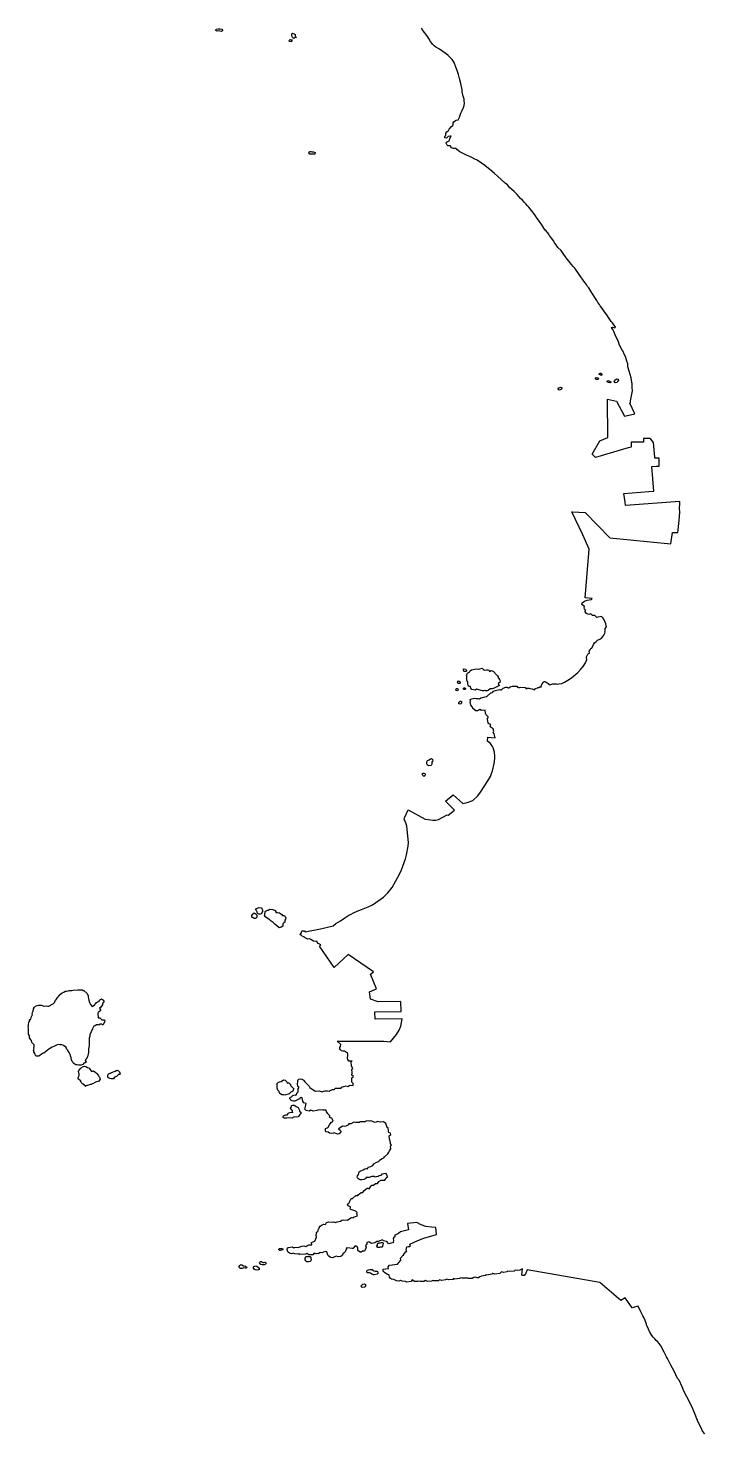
# Model space of a CAD drawing. Header units: inches. Extents: x 139.14 to 140.39, y 34.9 to 35.86.
# Drawn here: x 139.8131 to 139.8402, y 35.0936 to 35.1501 of the extents above; entities that cross this region are included whole.
import ezdxf

# ---------------------------------------------------------------- set-up
doc = ezdxf.new("R2010")
doc.units = ezdxf.units.IN
doc.header["$MEASUREMENT"] = 0

msp = doc.modelspace()

# ---------------------------------------------------------------- linework, layer by layer
for points in [[(139.820663, 35.149999), (139.820669, 35.150022), (139.820757, 35.150038), (139.820824, 35.150038), (139.820916, 35.150015), (139.820925, 35.149959), (139.820888, 35.149925), (139.820819, 35.149942), (139.820771, 35.149948), (139.820718, 35.149941), (139.820666, 35.149968), (139.820663, 35.149999)], [(139.840301, 35.093609), (139.840217, 35.093721), (139.840187, 35.093787), (139.840017, 35.09414), (139.839898, 35.09445), (139.839821, 35.094619), (139.839744, 35.094794), (139.839581, 35.0951), (139.839463, 35.095329), (139.839391, 35.095495), (139.83927, 35.095762), (139.839215, 35.095839), (139.839075, 35.096131), (139.839013, 35.096247), (139.838944, 35.096373), (139.838813, 35.096635), (139.838772, 35.096706), (139.838744, 35.096762), (139.838715, 35.096814), (139.838674, 35.096897), (139.83854, 35.097149), (139.838471, 35.097243), (139.8384, 35.097316), (139.838358, 35.097364), (139.838295, 35.097424), (139.838231, 35.097494), (139.838181, 35.097566), (139.838086, 35.097726), (139.838041, 35.097808), (139.838025, 35.097851), (139.837983, 35.097952), (139.837963, 35.098009), (139.837912, 35.098165), (139.837859, 35.098284), (139.837818, 35.098355), (139.837738, 35.09851), (139.837625, 35.098733), (139.837383, 35.098674), (139.837104, 35.099078), (139.836926, 35.098969), (139.836083, 35.099691), (139.833168, 35.100203), (139.833101, 35.100037), (139.833047, 35.099972), (139.832995, 35.099967), (139.832958, 35.099989), (139.832985, 35.100231), (139.832869, 35.100181), (139.832793, 35.100169), (139.832681, 35.100185), (139.832653, 35.100147), (139.832442, 35.100128), (139.832386, 35.100141), (139.832346, 35.100115), (139.832238, 35.100088), (139.832141, 35.100114), (139.832073, 35.100054), (139.831869, 35.100022), (139.831791, 35.100054), (139.831781, 35.100046), (139.831756, 35.100024), (139.831551, 35.099986), (139.831502, 35.099995), (139.831491, 35.099972), (139.83133, 35.099944), (139.831266, 35.099913), (139.83121, 35.099871), (139.831158, 35.099873), (139.831079, 35.0999), (139.831028, 35.099888), (139.830966, 35.099845), (139.830864, 35.09985), (139.830796, 35.099846), (139.830749, 35.099879), (139.83072, 35.099865), (139.830554, 35.099863), (139.830503, 35.099871), (139.830453, 35.099845), (139.83027, 35.099821), (139.830211, 35.099853), (139.830185, 35.099811), (139.830005, 35.099789), (139.829947, 35.099825), (139.829888, 35.099799), (139.829735, 35.099765), (139.829645, 35.099799), (139.829609, 35.099757), (139.82941, 35.099749), (139.829377, 35.099766), (139.829329, 35.099741), (139.82916, 35.099725), (139.829086, 35.099771), (139.829022, 35.099724), (139.828869, 35.099723), (139.828806, 35.099748), (139.82877, 35.099722), (139.828641, 35.099729), (139.828555, 35.099794), (139.828506, 35.099732), (139.828341, 35.099705), (139.828283, 35.099724), (139.828144, 35.099736), (139.828099, 35.099773), (139.828076, 35.099775), (139.828016, 35.099747), (139.827921, 35.099749), (139.827809, 35.099806), (139.827724, 35.09982), (139.827685, 35.099854), (139.827641, 35.099906), (139.827632, 35.099981), (139.827616, 35.1), (139.827527, 35.100029), (139.827443, 35.100091), (139.827397, 35.100124), (139.827388, 35.100136), (139.827384, 35.10022), (139.8276, 35.100253), (139.827591, 35.100321), (139.82764, 35.100382), (139.82785, 35.100409), (139.827964, 35.100426), (139.82809, 35.10059), (139.828081, 35.100666), (139.828183, 35.100781), (139.828213, 35.100787), (139.828218, 35.100821), (139.828311, 35.10093), (139.828332, 35.100937), (139.828309, 35.100991), (139.828341, 35.101118), (139.828392, 35.101136), (139.828459, 35.101139), (139.828488, 35.101143), (139.828457, 35.101226), (139.828771, 35.101375), (139.82902, 35.101472), (139.829522, 35.101614), (139.829495, 35.1019), (139.829324, 35.101915), (139.829096, 35.101936), (139.828915, 35.101998), (139.828742, 35.102095), (139.828358, 35.102061), (139.828404, 35.101804), (139.828087, 35.101726), (139.828014, 35.101663), (139.827967, 35.101637), (139.827892, 35.101597), (139.827854, 35.101592), (139.827849, 35.101528), (139.827819, 35.101493), (139.827789, 35.101453), (139.827799, 35.10137), (139.827802, 35.10135), (139.827791, 35.101326), (139.827801, 35.101291), (139.827609, 35.101241), (139.827522, 35.101351), (139.827499, 35.101336), (139.827397, 35.101358), (139.827355, 35.101396), (139.82719, 35.10133), (139.827125, 35.101341), (139.827053, 35.101284), (139.826979, 35.101266), (139.826912, 35.101255), (139.826883, 35.101269), (139.826851, 35.101292), (139.826828, 35.101317), (139.826731, 35.101289), (139.826723, 35.101236), (139.826708, 35.101199), (139.826676, 35.101171), (139.826698, 35.10111), (139.826686, 35.101067), (139.826663, 35.101004), (139.826635, 35.100953), (139.826553, 35.100942), (139.826505, 35.100902), (139.82646, 35.1009), (139.826364, 35.100968), (139.82637, 35.10107), (139.826337, 35.101135), (139.826266, 35.101154), (139.826164, 35.101053), (139.826136, 35.101054), (139.826048, 35.101065), (139.825896, 35.101078), (139.825909, 35.101037), (139.825862, 35.100918), (139.825819, 35.100879), (139.825772, 35.100862), (139.825752, 35.100792), (139.82568, 35.100731), (139.825571, 35.100722), (139.82551, 35.100745), (139.825409, 35.100699), (139.825385, 35.100692), (139.82535, 35.100683), (139.825279, 35.100686), (139.825252, 35.100711), (139.825202, 35.100739), (139.825155, 35.100792), (139.825117, 35.100917), (139.825053, 35.100935), (139.82499, 35.100908), (139.824921, 35.100874), (139.82485, 35.100889), (139.824802, 35.100853), (139.824694, 35.100844), (139.824611, 35.100862), (139.82456, 35.100801), (139.824397, 35.100793), (139.82432, 35.100857), (139.824269, 35.100825), (139.824032, 35.100817), (139.823998, 35.100845), (139.823964, 35.100831), (139.823837, 35.100835), (139.823774, 35.100863), (139.823721, 35.100835), (139.823665, 35.100854), (139.82362, 35.100871), (139.823576, 35.100889), (139.82356, 35.100917), (139.823528, 35.101008), (139.823536, 35.101085), (139.823577, 35.101094), (139.823725, 35.101114), (139.823769, 35.101089), (139.823835, 35.10109), (139.8239, 35.101108), (139.823987, 35.101097), (139.824032, 35.101127), (139.824118, 35.101142), (139.824192, 35.101163), (139.824283, 35.101139), (139.824319, 35.101166), (139.824392, 35.101198), (139.824519, 35.101205), (139.824508, 35.10129), (139.824645, 35.101352), (139.824707, 35.101506), (139.824702, 35.10154), (139.824693, 35.101562), (139.824681, 35.101579), (139.824702, 35.101635), (139.824708, 35.101667), (139.824711, 35.1017), (139.824715, 35.10172), (139.824744, 35.101725), (139.824763, 35.101742), (139.824767, 35.101758), (139.824769, 35.101783), (139.824773, 35.101805), (139.824781, 35.101824), (139.824798, 35.101844), (139.824811, 35.101883), (139.824859, 35.101945), (139.824928, 35.102002), (139.824994, 35.102034), (139.825058, 35.102019), (139.825086, 35.102047), (139.825113, 35.102092), (139.825199, 35.102131), (139.825333, 35.102114), (139.825406, 35.102129), (139.82546, 35.102104), (139.82553, 35.102131), (139.825668, 35.102147), (139.825727, 35.102193), (139.825806, 35.102204), (139.825949, 35.102194), (139.826039, 35.102261), (139.826109, 35.102293), (139.826186, 35.102281), (139.826196, 35.102306), (139.826272, 35.102342), (139.826351, 35.102367), (139.826341, 35.102402), (139.826334, 35.102435), (139.826331, 35.102476), (139.826334, 35.102503), (139.826306, 35.102539), (139.826248, 35.10256), (139.826161, 35.102591), (139.826091, 35.102623), (139.826059, 35.102649), (139.826073, 35.1027), (139.82607, 35.102725), (139.825977, 35.102762), (139.825956, 35.102791), (139.825958, 35.102812), (139.825992, 35.102862), (139.826036, 35.102901), (139.82604, 35.102956), (139.826104, 35.103055), (139.826124, 35.103058), (139.826159, 35.103063), (139.826285, 35.103176), (139.826362, 35.103187), (139.826391, 35.103226), (139.82643, 35.103253), (139.8265, 35.103307), (139.826571, 35.103307), (139.826619, 35.103378), (139.826743, 35.10347), (139.826774, 35.103471), (139.826822, 35.103456), (139.826897, 35.103568), (139.826929, 35.103591), (139.827, 35.103601), (139.827078, 35.103663), (139.827108, 35.103664), (139.827139, 35.103664), (139.827163, 35.10367), (139.827177, 35.103704), (139.827204, 35.103738), (139.827309, 35.103794), (139.827354, 35.103795), (139.82745, 35.103795), (139.827478, 35.103837), (139.827503, 35.10389), (139.827552, 35.103931), (139.827549, 35.103969), (139.827507, 35.104067), (139.827417, 35.104055), (139.827319, 35.104033), (139.827314, 35.104002), (139.827282, 35.103986), (139.82723, 35.103969), (139.82718, 35.103944), (139.827109, 35.103927), (139.827061, 35.103924), (139.827026, 35.103941), (139.826928, 35.10394), (139.82682, 35.10391), (139.826757, 35.103906), (139.826703, 35.10391), (139.826686, 35.103864), (139.826604, 35.103826), (139.826531, 35.103806), (139.826461, 35.10381), (139.826406, 35.103839), (139.826362, 35.103869), (139.826338, 35.103912), (139.826357, 35.103969), (139.826387, 35.104022), (139.826415, 35.104129), (139.826462, 35.104163), (139.826583, 35.104208), (139.826649, 35.104251), (139.826717, 35.104272), (139.826755, 35.104259), (139.826785, 35.104321), (139.826889, 35.104352), (139.826938, 35.104378), (139.826972, 35.104385), (139.827016, 35.104455), (139.827101, 35.104502), (139.82715, 35.104532), (139.827209, 35.104546), (139.827238, 35.104601), (139.827341, 35.104667), (139.82741, 35.104696), (139.827433, 35.104733), (139.827573, 35.104849), (139.827611, 35.104924), (139.827643, 35.104978), (139.827686, 35.105054), (139.827681, 35.105159), (139.82772, 35.105208), (139.827673, 35.105253), (139.827673, 35.105314), (139.827635, 35.105443), (139.827622, 35.105583), (139.827689, 35.105628), (139.827675, 35.105683), (139.827616, 35.105713), (139.827603, 35.105765), (139.827588, 35.105896), (139.827539, 35.10591), (139.827487, 35.106074), (139.827392, 35.106146), (139.827258, 35.106127), (139.827173, 35.106158), (139.827058, 35.10612), (139.826892, 35.106174), (139.826836, 35.106171), (139.826813, 35.106167), (139.826703, 35.106178), (139.826663, 35.10614), (139.826448, 35.106144), (139.826414, 35.10612), (139.826275, 35.106108), (139.826205, 35.106128), (139.826091, 35.106058), (139.826006, 35.106056), (139.825982, 35.106021), (139.825963, 35.106003), (139.825885, 35.105971), (139.82582, 35.105959), (139.825753, 35.105966), (139.825698, 35.105924), (139.825586, 35.105857), (139.825668, 35.105795), (139.825678, 35.10576), (139.825665, 35.105701), (139.82562, 35.105654), (139.825561, 35.105647), (139.825482, 35.105672), (139.825421, 35.105695), (139.825383, 35.105679), (139.825317, 35.105668), (139.825222, 35.105689), (139.825181, 35.105727), (139.825086, 35.105738), (139.825067, 35.105779), (139.825065, 35.105806), (139.825072, 35.105866), (139.825129, 35.105899), (139.825179, 35.105923), (139.825231, 35.106019), (139.825256, 35.106059), (139.825307, 35.106124), (139.825353, 35.106156), (139.825374, 35.106161), (139.825346, 35.10623), (139.825321, 35.106291), (139.825262, 35.1063), (139.825226, 35.10633), (139.825236, 35.106387), (139.82518, 35.106452), (139.825162, 35.106473), (139.825106, 35.106541), (139.825099, 35.106606), (139.825051, 35.106603), (139.824989, 35.106609), (139.824951, 35.106622), (139.824868, 35.106604), (139.824805, 35.106623), (139.824726, 35.106589), (139.824568, 35.10657), (139.824481, 35.106609), (139.82441, 35.106575), (139.824292, 35.10659), (139.824236, 35.106651), (139.824276, 35.106815), (139.824292, 35.106876), (139.824198, 35.106909), (139.824155, 35.106972), (139.824144, 35.107037), (139.824125, 35.107102), (139.824091, 35.107119), (139.824054, 35.107099), (139.824029, 35.107056), (139.824002, 35.107052), (139.823915, 35.107004), (139.823837, 35.106964), (139.823786, 35.106968), (139.823725, 35.106985), (139.823673, 35.107008), (139.823663, 35.107031), (139.823638, 35.107069), (139.823641, 35.107099), (139.823651, 35.107123), (139.8237, 35.107148), (139.823749, 35.107191), (139.823836, 35.10722), (139.823874, 35.107213), (139.823898, 35.107231), (139.823913, 35.107288), (139.823966, 35.107351), (139.823974, 35.107469), (139.824005, 35.107529), (139.823957, 35.107559), (139.82394, 35.107683), (139.823954, 35.107734), (139.823956, 35.107761), (139.823951, 35.10782), (139.823998, 35.107858), (139.824048, 35.107864), (139.824111, 35.107852), (139.824166, 35.107824), (139.824183, 35.107813), (139.824241, 35.107741), (139.824413, 35.107572), (139.82444, 35.107517), (139.824651, 35.107374), (139.824808, 35.107382), (139.824932, 35.107342), (139.824993, 35.10737), (139.825044, 35.107379), (139.825147, 35.10739), (139.825211, 35.10737), (139.825231, 35.107367), (139.825257, 35.107395), (139.825343, 35.107434), (139.825416, 35.107438), (139.825469, 35.107491), (139.825533, 35.107494), (139.825589, 35.107492), (139.825627, 35.107497), (139.825696, 35.107492), (139.825709, 35.10753), (139.825751, 35.107546), (139.825805, 35.107553), (139.8259, 35.107586), (139.825962, 35.107556), (139.826008, 35.107588), (139.826061, 35.107611), (139.826176, 35.107598), (139.826182, 35.107639), (139.826184, 35.107676), (139.826132, 35.107733), (139.826131, 35.107793), (139.82613, 35.107912), (139.826188, 35.107962), (139.826123, 35.10801), (139.826139, 35.108111), (139.82613, 35.108258), (139.826162, 35.108286), (139.826117, 35.108371), (139.826104, 35.108565), (139.826134, 35.108579), (139.82601, 35.108581), (139.825964, 35.108641), (139.825956, 35.108692), (139.825963, 35.108822), (139.82597, 35.108867), (139.825955, 35.108895), (139.825831, 35.10898), (139.825762, 35.108974), (139.825704, 35.108997), (139.825664, 35.109032), (139.82565, 35.109069), (139.825647, 35.109124), (139.825664, 35.109167), (139.825682, 35.109242), (139.82554, 35.109382), (139.82741, 35.109385), (139.827685, 35.10935), (139.827921, 35.109644), (139.828033, 35.109821), (139.828088, 35.109988), (139.828141, 35.110281), (139.827064, 35.11026), (139.827051, 35.110561), (139.828102, 35.110574), (139.828094, 35.110967), (139.827183, 35.110958), (139.826876, 35.111067), (139.826835, 35.111356), (139.827116, 35.111483), (139.826871, 35.112073), (139.826991, 35.112158), (139.825983, 35.112863), (139.82541, 35.112335), (139.824827, 35.113198), (139.824879, 35.113246), (139.824859, 35.113252), (139.824838, 35.113269), (139.824797, 35.113286), (139.824762, 35.113303), (139.824728, 35.113365), (139.824728, 35.113376), (139.824694, 35.113387), (139.824591, 35.113393), (139.824474, 35.113461), (139.824447, 35.113472), (139.824413, 35.113489), (139.824356, 35.113476), (139.824255, 35.113528), (139.824221, 35.113551), (139.824207, 35.113551), (139.824207, 35.113562), (139.824193, 35.113573), (139.824125, 35.11359), (139.824097, 35.113618), (139.824084, 35.113635), (139.824063, 35.113641), (139.824049, 35.113663), (139.824097, 35.113725), (139.824104, 35.113748), (139.824111, 35.113798), (139.824132, 35.11381), (139.824221, 35.113804), (139.824248, 35.11377), (139.824864, 35.113894), (139.82537, 35.114016), (139.825486, 35.114104), (139.825668, 35.114212), (139.82585, 35.114339), (139.826007, 35.114435), (139.826096, 35.114484), (139.826191, 35.114531), (139.826338, 35.114604), (139.826516, 35.114666), (139.826781, 35.114773), (139.826961, 35.114856), (139.827394, 35.115166), (139.827569, 35.115343), (139.827741, 35.115549), (139.828045, 35.116084), (139.828127, 35.116258), (139.828284, 35.1167), (139.828327, 35.116857), (139.828394, 35.117211), (139.828402, 35.117351), (139.82834, 35.11802), (139.828314, 35.11811), (139.828223, 35.118296), (139.828247, 35.118352), (139.828385, 35.118672), (139.829071, 35.118301), (139.829191, 35.11828), (139.82938, 35.118256), (139.829501, 35.118256), (139.829608, 35.118285), (139.829955, 35.118469), (139.829996, 35.118457), (139.830245, 35.11865), (139.829882, 35.119017), (139.830193, 35.119267), (139.830591, 35.118929), (139.830759, 35.118963), (139.830987, 35.119047), (139.831193, 35.119232), (139.831292, 35.119374), (139.831586, 35.11983), (139.831693, 35.120006), (139.83174, 35.120135), (139.831779, 35.120241), (139.831838, 35.12053), (139.831874, 35.120734), (139.831871, 35.120826), (139.831851, 35.120986), (139.831804, 35.12116), (139.831778, 35.121218), (139.831722, 35.121291), (139.831699, 35.121331), (139.831571, 35.121433), (139.831584, 35.121581), (139.83189, 35.121565), (139.831869, 35.121608), (139.831846, 35.121715), (139.831805, 35.121781), (139.831824, 35.121829), (139.831801, 35.121917), (139.831728, 35.121977), (139.831687, 35.122022), (139.831694, 35.12205), (139.831694, 35.122095), (139.83168, 35.122106), (139.831626, 35.122118), (139.831605, 35.122157), (139.831591, 35.122231), (139.831575, 35.122303), (139.831571, 35.122328), (139.831578, 35.122354), (139.831605, 35.122366), (139.831605, 35.122405), (139.831525, 35.122488), (139.831497, 35.122554), (139.831486, 35.122674), (139.831331, 35.122664), (139.831265, 35.122698), (139.831232, 35.12267), (139.83118, 35.122642), (139.831104, 35.122642), (139.83098, 35.122739), (139.830969, 35.122792), (139.830904, 35.122875), (139.830873, 35.123001), (139.830896, 35.123034), (139.830884, 35.123094), (139.830943, 35.123132), (139.831057, 35.12316), (139.831117, 35.123137), (139.831199, 35.123147), (139.831252, 35.123126), (139.831311, 35.123164), (139.831517, 35.123222), (139.831547, 35.123218), (139.831707, 35.123364), (139.831771, 35.12338), (139.831822, 35.123432), (139.8319, 35.123465), (139.832066, 35.123497), (139.832094, 35.123495), (139.832137, 35.123495), (139.832208, 35.123561), (139.832315, 35.123598), (139.832359, 35.123593), (139.832403, 35.123575), (139.832439, 35.123566), (139.83248, 35.123605), (139.832583, 35.12363), (139.832748, 35.12363), (139.832778, 35.123601), (139.832818, 35.123578), (139.832825, 35.123566), (139.832859, 35.123578), (139.832911, 35.123599), (139.833085, 35.12358), (139.833127, 35.123527), (139.833165, 35.123558), (139.83323, 35.123555), (139.833277, 35.123545), (139.833374, 35.123527), (139.833459, 35.123493), (139.833488, 35.123529), (139.83361, 35.123577), (139.833648, 35.123587), (139.833681, 35.123603), (139.833708, 35.123603), (139.83374, 35.123603), (139.833738, 35.123628), (139.833738, 35.123651), (139.833758, 35.123702), (139.833811, 35.123792), (139.83385, 35.123822), (139.833885, 35.123817), (139.833936, 35.123796), (139.834013, 35.123742), (139.834059, 35.123691), (139.834121, 35.123707), (139.834204, 35.123736), (139.834337, 35.123733), (139.834381, 35.123711), (139.834447, 35.123732), (139.834563, 35.123747), (139.834669, 35.123797), (139.834808, 35.123872), (139.834955, 35.123969), (139.835206, 35.124178), (139.835329, 35.124316), (139.835418, 35.124432), (139.835507, 35.124569), (139.835534, 35.124637), (139.835569, 35.124705), (139.835555, 35.124772), (139.835559, 35.12482), (139.835605, 35.124926), (139.83563, 35.124944), (139.835675, 35.124959), (139.835664, 35.125037), (139.835699, 35.125099), (139.835725, 35.125153), (139.835774, 35.125167), (139.835828, 35.125308), (139.835874, 35.125371), (139.835944, 35.125435), (139.835999, 35.125481), (139.836084, 35.125521), (139.836164, 35.125575), (139.836247, 35.125686), (139.836292, 35.12577), (139.836309, 35.125815), (139.836296, 35.125838), (139.836307, 35.125867), (139.836297, 35.125918), (139.836304, 35.12595), (139.83635, 35.126022), (139.836329, 35.126136), (139.836254, 35.126329), (139.836215, 35.126385), (139.836158, 35.126435), (139.836011, 35.126401), (139.835967, 35.126397), (139.835884, 35.126469), (139.835788, 35.126479), (139.835733, 35.126542), (139.835642, 35.12652), (139.835548, 35.126558), (139.835498, 35.126619), (139.83551, 35.12669), (139.83547, 35.126736), (139.835457, 35.126774), (139.835468, 35.126837), (139.835371, 35.126917), (139.835376, 35.126982), (139.835478, 35.127046), (139.835584, 35.127084), (139.835751, 35.127114), (139.835781, 35.127157), (139.835497, 35.127181), (139.835654, 35.129134), (139.835406, 35.129709), (139.83497, 35.130635), (139.834993, 35.13064), (139.835501, 35.130607), (139.836493, 35.129595), (139.838947, 35.129357), (139.839009, 35.129811), (139.839217, 35.129806), (139.839237, 35.129913), (139.839263, 35.130163), (139.839279, 35.130285), (139.839284, 35.130459), (139.839302, 35.130614), (139.839292, 35.130792), (139.839301, 35.130933), (139.839299, 35.131051), (139.837125, 35.130894), (139.837101, 35.131025), (139.837057, 35.131367), (139.838062, 35.131456), (139.838264, 35.131468), (139.838184, 35.132461), (139.838346, 35.132472), (139.838479, 35.132469), (139.838475, 35.132797), (139.838298, 35.132797), (139.838301, 35.132831), (139.838251, 35.133425), (139.83814, 35.133548), (139.838092, 35.133577), (139.837849, 35.133588), (139.837847, 35.13343), (139.837351, 35.133434), (139.837354, 35.133235), (139.837228, 35.133204), (139.83592, 35.132824), (139.83578, 35.132953), (139.83609, 35.133493), (139.836412, 35.133626), (139.836392, 35.135158), (139.836758, 35.13508), (139.837073, 35.134472), (139.837501, 35.134575), (139.837297, 35.134997), (139.837324, 35.135014), (139.837326, 35.135099), (139.837398, 35.135491), (139.837388, 35.135634), (139.837381, 35.135764), (139.837343, 35.136013), (139.837271, 35.136288), (139.837218, 35.136465), (139.837215, 35.136586), (139.837173, 35.136689), (139.837149, 35.136787), (139.837139, 35.136851), (139.83708, 35.136946), (139.837011, 35.137097), (139.836978, 35.137154), (139.836876, 35.137325), (139.836825, 35.137501), (139.836751, 35.137655), (139.836704, 35.137746), (139.836657, 35.137874), (139.836608, 35.137962), (139.836558, 35.138033), (139.836594, 35.138054), (139.836694, 35.138023), (139.836721, 35.138046), (139.836598, 35.138226), (139.836549, 35.138283), (139.836522, 35.138322), (139.83646, 35.138401), (139.836364, 35.138553), (139.836323, 35.138615), (139.836323, 35.138627), (139.836309, 35.138632), (139.836193, 35.13879), (139.836104, 35.138914), (139.836071, 35.138961), (139.836008, 35.139048), (139.835974, 35.139117), (139.835766, 35.139436), (139.835643, 35.139635), (139.835595, 35.139689), (139.835549, 35.139767), (139.835489, 35.139851), (139.835264, 35.140166), (139.835081, 35.140416), (139.835022, 35.140486), (139.834947, 35.140568), (139.834731, 35.140835), (139.834618, 35.141014), (139.834534, 35.141125), (139.834405, 35.141258), (139.834331, 35.141361), (139.834267, 35.141445), (139.834237, 35.141508), (139.834148, 35.141621), (139.834073, 35.14173), (139.834035, 35.141784), (139.833988, 35.141857), (139.833961, 35.141887), (139.833935, 35.141921), (139.833899, 35.141954), (139.833845, 35.142033), (139.833758, 35.142164), (139.833667, 35.142289), (139.833575, 35.14242), (139.833509, 35.142525), (139.833399, 35.142664), (139.833237, 35.142876), (139.833186, 35.142926), (139.833111, 35.143003), (139.833046, 35.143075), (139.832979, 35.143154), (139.832902, 35.143217), (139.832764, 35.14338), (139.832648, 35.143496), (139.832543, 35.143591), (139.832471, 35.143654), (139.832384, 35.143762), (139.832291, 35.143836), (139.831977, 35.144121), (139.831863, 35.14422), (139.831756, 35.144313), (139.831469, 35.144548), (139.831337, 35.144643), (139.83116, 35.144753), (139.831062, 35.144794), (139.830941, 35.144866), (139.830735, 35.144962), (139.830619, 35.145013), (139.830471, 35.145093), (139.83034, 35.14519), (139.830303, 35.145238), (139.830245, 35.145224), (139.8302, 35.145231), (139.830128, 35.145255), (139.830104, 35.1453), (139.830086, 35.145339), (139.829977, 35.145334), (139.82995, 35.145359), (139.829918, 35.145437), (139.829931, 35.145476), (139.830037, 35.145534), (139.830052, 35.145565), (139.830064, 35.145629), (139.830113, 35.145718), (139.830076, 35.145717), (139.830001, 35.14571), (139.829945, 35.14566), (139.829907, 35.145644), (139.829871, 35.145649), (139.829863, 35.14566), (139.829864, 35.145711), (139.829884, 35.145739), (139.829898, 35.145773), (139.829899, 35.145837), (139.829947, 35.145897), (139.830012, 35.145948), (139.830039, 35.146006), (139.830131, 35.146105), (139.830179, 35.146149), (139.830192, 35.146176), (139.830198, 35.146263), (139.830227, 35.146303), (139.830289, 35.146348), (139.830323, 35.146359), (139.830401, 35.146381), (139.83045, 35.146491), (139.830511, 35.146646), (139.83055, 35.14673), (139.830611, 35.146867), (139.830636, 35.146953), (139.830646, 35.147045), (139.830645, 35.147135), (139.830634, 35.14721), (139.830601, 35.147331), (139.830561, 35.147506), (139.830553, 35.147583), (139.830502, 35.147831), (139.830449, 35.148037), (139.830412, 35.148196), (139.830363, 35.148357), (139.830331, 35.148426), (139.830309, 35.148496), (139.830233, 35.148687), (139.830159, 35.148806), (139.830001, 35.148963), (139.829913, 35.149035), (139.829736, 35.149146), (139.829642, 35.14921), (139.829504, 35.149295), (139.829433, 35.149349), (139.829369, 35.149411), (139.829336, 35.149461), (139.829283, 35.149524), (139.829214, 35.149641), (139.829132, 35.149766), (139.828994, 35.149947), (139.828924, 35.150066)], [(139.82372, 35.149747), (139.82372, 35.149831), (139.823741, 35.149859), (139.823809, 35.149837), (139.823843, 35.149809), (139.82385, 35.149736), (139.823898, 35.14969), (139.823871, 35.14969), (139.823843, 35.14969), (139.823823, 35.149668), (139.823795, 35.149645), (139.823754, 35.149668), (139.823727, 35.149719), (139.82372, 35.149747)], [(139.82361, 35.149544), (139.823624, 35.149583), (139.823651, 35.149606), (139.823672, 35.149594), (139.823706, 35.149589), (139.823741, 35.149589), (139.823727, 35.149577), (139.823706, 35.149555), (139.823699, 35.14951), (139.823637, 35.149521), (139.82361, 35.149544)], [(139.824399, 35.145052), (139.824406, 35.14508), (139.824419, 35.145102), (139.824447, 35.145108), (139.824481, 35.145102), (139.824515, 35.145091), (139.824591, 35.145091), (139.824646, 35.145068), (139.824659, 35.145052), (139.824639, 35.145006), (139.82457, 35.144995), (139.82444, 35.145001), (139.824399, 35.145052)], [(139.836061, 35.136151), (139.836069, 35.136192), (139.836097, 35.136203), (139.836134, 35.136206), (139.836174, 35.136184), (139.83617, 35.136146), (139.836146, 35.136112), (139.836098, 35.136132), (139.836061, 35.136151)], [(139.834417, 35.135572), (139.834436, 35.135613), (139.834485, 35.135634), (139.834513, 35.135639), (139.834561, 35.135628), (139.834567, 35.1356), (139.834543, 35.135564), (139.834518, 35.135543), (139.834489, 35.135536), (139.834465, 35.135521), (139.834424, 35.135538), (139.834417, 35.135572)], [(139.835911, 35.135965), (139.835912, 35.136011), (139.835938, 35.136026), (139.836016, 35.136017), (139.836031, 35.135981), (139.836008, 35.135944), (139.83595, 35.135946), (139.835911, 35.135965)], [(139.836378, 35.135853), (139.836384, 35.135883), (139.836426, 35.135913), (139.836508, 35.135876), (139.836534, 35.135854), (139.836527, 35.135827), (139.836493, 35.135818), (139.836434, 35.135825), (139.836406, 35.135842), (139.836378, 35.135853)], [(139.836659, 35.135882), (139.836673, 35.135904), (139.836673, 35.135916), (139.836753, 35.135971), (139.836822, 35.135959), (139.83684, 35.135894), (139.836803, 35.135865), (139.836789, 35.135836), (139.836707, 35.135814), (139.836659, 35.135882)], [(139.830608, 35.12433), (139.830699, 35.124319), (139.830727, 35.124259), (139.830727, 35.124237), (139.830707, 35.12422), (139.830638, 35.124226), (139.830624, 35.124243), (139.830611, 35.124293), (139.830608, 35.12433)], [(139.830734, 35.123949), (139.830748, 35.123972), (139.830748, 35.124), (139.830748, 35.124062), (139.830734, 35.124068), (139.830748, 35.124107), (139.830768, 35.124156), (139.830809, 35.124183), (139.830851, 35.124214), (139.830871, 35.124243), (139.830885, 35.124254), (139.830933, 35.124293), (139.83112, 35.124338), (139.831228, 35.124316), (139.831269, 35.124333), (139.831361, 35.124353), (139.83142, 35.12431), (139.831461, 35.124282), (139.831538, 35.124297), (139.83159, 35.124289), (139.831625, 35.124276), (139.83166, 35.124231), (139.831721, 35.124265), (139.831769, 35.124248), (139.831817, 35.12422), (139.831941, 35.12409), (139.831984, 35.124055), (139.831999, 35.124009), (139.832004, 35.123969), (139.832044, 35.123944), (139.832044, 35.123922), (139.832071, 35.123888), (139.832071, 35.123876), (139.832085, 35.123854), (139.832071, 35.123786), (139.832009, 35.123747), (139.832016, 35.123696), (139.832057, 35.123662), (139.831975, 35.123617), (139.831842, 35.123549), (139.831762, 35.123522), (139.831688, 35.123526), (139.831619, 35.123472), (139.831558, 35.123452), (139.831502, 35.123443), (139.831454, 35.123465), (139.831413, 35.123454), (139.831379, 35.123454), (139.831221, 35.123488), (139.831152, 35.12351), (139.831077, 35.123471), (139.830944, 35.123499), (139.830908, 35.123559), (139.830892, 35.123617), (139.830846, 35.123622), (139.83081, 35.123634), (139.830796, 35.123674), (139.830789, 35.123736), (139.830782, 35.123803), (139.830769, 35.123809), (139.830769, 35.12382), (139.830755, 35.123831), (139.830755, 35.123859), (139.830748, 35.123859), (139.830748, 35.123882), (139.830748, 35.123922), (139.830734, 35.123949)], [(139.830372, 35.123795), (139.83038, 35.123818), (139.830384, 35.123842), (139.830409, 35.123845), (139.830442, 35.123834), (139.830477, 35.12381), (139.830484, 35.123785), (139.830479, 35.123754), (139.830452, 35.123742), (139.830416, 35.123746), (139.830389, 35.123761), (139.830372, 35.123795)], [(139.830304, 35.123495), (139.830317, 35.123528), (139.830334, 35.123539), (139.830362, 35.123536), (139.830383, 35.123522), (139.830392, 35.123502), (139.830389, 35.123478), (139.830378, 35.123457), (139.830351, 35.123447), (139.830318, 35.123462), (139.830304, 35.123495)], [(139.830605, 35.123531), (139.830615, 35.123553), (139.830635, 35.123562), (139.830663, 35.123562), (139.830685, 35.123554), (139.830692, 35.123539), (139.830687, 35.123513), (139.830666, 35.123497), (139.830633, 35.123497), (139.830613, 35.123511), (139.830605, 35.123531)], [(139.830419, 35.122924), (139.830419, 35.12298), (139.830481, 35.123031), (139.830508, 35.123037), (139.830528, 35.12302), (139.830528, 35.122957), (139.830501, 35.122924), (139.83046, 35.122907), (139.830419, 35.122924)], [(139.829133, 35.120513), (139.829142, 35.120599), (139.829164, 35.12065), (139.829226, 35.120672), (139.829287, 35.120712), (139.829332, 35.12073), (139.829363, 35.120697), (139.829376, 35.120675), (139.829369, 35.12063), (139.829335, 35.120585), (139.829338, 35.120499), (139.829308, 35.120449), (139.82921, 35.120432), (139.829166, 35.12046), (139.829133, 35.120513)], [(139.82896, 35.120109), (139.828969, 35.120127), (139.828989, 35.120139), (139.829023, 35.12014), (139.829059, 35.120126), (139.829071, 35.120103), (139.829071, 35.120071), (139.829061, 35.120036), (139.82904, 35.120024), (139.829008, 35.120028), (139.828981, 35.120049), (139.828966, 35.120071), (139.82896, 35.120109)], [(139.822267, 35.114661), (139.822289, 35.114713), (139.822401, 35.11475), (139.822479, 35.114733), (139.822527, 35.114683), (139.822541, 35.114655), (139.822534, 35.114587), (139.822507, 35.114542), (139.822507, 35.114526), (139.822479, 35.114497), (139.822437, 35.114486), (139.822383, 35.114481), (139.822335, 35.114509), (139.822328, 35.114571), (139.822308, 35.114599), (139.822287, 35.114633), (139.822267, 35.114661)], [(139.822849, 35.114227), (139.822829, 35.114249), (139.822801, 35.114261), (139.822637, 35.11439), (139.822623, 35.114396), (139.822637, 35.114435), (139.822644, 35.114593), (139.822678, 35.114616), (139.82274, 35.114638), (139.82276, 35.114638), (139.822836, 35.114683), (139.822946, 35.114661), (139.823048, 35.114627), (139.823076, 35.114582), (139.823076, 35.114542), (139.82314, 35.11454), (139.823226, 35.114537), (139.823309, 35.114464), (139.823343, 35.11443), (139.823425, 35.114424), (139.823453, 35.114379), (139.823473, 35.114351), (139.823466, 35.114283), (139.823432, 35.114244), (139.823432, 35.114159), (139.823398, 35.114131), (139.823357, 35.114097), (139.82335, 35.114001), (139.823288, 35.113951), (139.823206, 35.113934), (139.823096, 35.114024), (139.823048, 35.114063), (139.823007, 35.114108), (139.822966, 35.114148), (139.822849, 35.114227)], [(139.822109, 35.114355), (139.822109, 35.11439), (139.822109, 35.11443), (139.822157, 35.114497), (139.822198, 35.114529), (139.822239, 35.11451), (139.822309, 35.114442), (139.822314, 35.114402), (139.822294, 35.114328), (139.822246, 35.114306), (139.822205, 35.1143), (139.822164, 35.114328), (139.822109, 35.114355)], [(139.81312, 35.109966), (139.813134, 35.109971), (139.813134, 35.109994), (139.813141, 35.110045), (139.813148, 35.110124), (139.813154, 35.110141), (139.813161, 35.110163), (139.813168, 35.110174), (139.813189, 35.11018), (139.813168, 35.110191), (139.813196, 35.110197), (139.813189, 35.110208), (139.813182, 35.110208), (139.813182, 35.110236), (139.813209, 35.110253), (139.813202, 35.110259), (139.813223, 35.110264), (139.813237, 35.110315), (139.813237, 35.110326), (139.813243, 35.110349), (139.81325, 35.110372), (139.813271, 35.110394), (139.813278, 35.110411), (139.813278, 35.110439), (139.813298, 35.110445), (139.813285, 35.110473), (139.813291, 35.110535), (139.813312, 35.110552), (139.813305, 35.110563), (139.813326, 35.11058), (139.813319, 35.110625), (139.813333, 35.110637), (139.813339, 35.110682), (139.813374, 35.110744), (139.813388, 35.110766), (139.813408, 35.110772), (139.813415, 35.110783), (139.81349, 35.110806), (139.813538, 35.110828), (139.813655, 35.110822), (139.813751, 35.110783), (139.813854, 35.110794), (139.813915, 35.110783), (139.813949, 35.110783), (139.81408, 35.110856), (139.814128, 35.110879), (139.814162, 35.110913), (139.814224, 35.111009), (139.814258, 35.111065), (139.814299, 35.111127), (139.814341, 35.111172), (139.814375, 35.111223), (139.814388, 35.111234), (139.814491, 35.111319), (139.814553, 35.111347), (139.814615, 35.111381), (139.814656, 35.111392), (139.814731, 35.111403), (139.814773, 35.111414), (139.814875, 35.11142), (139.81493, 35.111431), (139.815122, 35.111443), (139.8153, 35.111443), (139.8153, 35.111431), (139.815314, 35.11142), (139.815362, 35.111409), (139.815492, 35.111296), (139.815527, 35.111206), (139.815533, 35.111149), (139.815547, 35.111093), (139.815561, 35.111026), (139.815588, 35.110935), (139.815629, 35.110856), (139.815691, 35.110777), (139.815726, 35.110789), (139.815801, 35.110851), (139.815815, 35.110879), (139.815828, 35.110868), (139.815828, 35.110884), (139.815821, 35.11089), (139.815842, 35.110896), (139.815863, 35.11093), (139.815952, 35.110975), (139.815952, 35.110986), (139.815972, 35.111003), (139.815986, 35.111003), (139.816, 35.111026), (139.81602, 35.111048), (139.816061, 35.111065), (139.816075, 35.111076), (139.816103, 35.111059), (139.816137, 35.111031), (139.816158, 35.110986), (139.816144, 35.110924), (139.816109, 35.11089), (139.816103, 35.110839), (139.816041, 35.110749), (139.816007, 35.110721), (139.815986, 35.110704), (139.816027, 35.110642), (139.816027, 35.110614), (139.816, 35.110586), (139.815931, 35.110529), (139.815918, 35.110501), (139.815918, 35.110422), (139.815931, 35.110394), (139.815938, 35.110332), (139.815952, 35.110321), (139.816, 35.110315), (139.816082, 35.110242), (139.816185, 35.110236), (139.816206, 35.110186), (139.816185, 35.110152), (139.816151, 35.110062), (139.816137, 35.110033), (139.816103, 35.110039), (139.816075, 35.110056), (139.81602, 35.110056), (139.815966, 35.110028), (139.815924, 35.110033), (139.815869, 35.110033), (139.815808, 35.109999), (139.81576, 35.109988), (139.815705, 35.109881), (139.815602, 35.109633), (139.815595, 35.109577), (139.815575, 35.109498), (139.815575, 35.109216), (139.815547, 35.109047), (139.81554, 35.108923), (139.815506, 35.108754), (139.815458, 35.108653), (139.815444, 35.108647), (139.815417, 35.1086), (139.815465, 35.108551), (139.815417, 35.108506), (139.815362, 35.1085), (139.815314, 35.108444), (139.815246, 35.10841), (139.815143, 35.108416), (139.815088, 35.108433), (139.815033, 35.108433), (139.814951, 35.108483), (139.814937, 35.108506), (139.814937, 35.108517), (139.814889, 35.108557), (139.814889, 35.108568), (139.814869, 35.108624), (139.814848, 35.108697), (139.814869, 35.108703), (139.814841, 35.108748), (139.814814, 35.108839), (139.814766, 35.108923), (139.814704, 35.109025), (139.814642, 35.109098), (139.814656, 35.109121), (139.814601, 35.109171), (139.814539, 35.109199), (139.814478, 35.109228), (139.814416, 35.109239), (139.814409, 35.10925), (139.814292, 35.109228), (139.814155, 35.10916), (139.814087, 35.109132), (139.813956, 35.109058), (139.813751, 35.108901), (139.813696, 35.108889), (139.813552, 35.108771), (139.813463, 35.108777), (139.813429, 35.108793), (139.813415, 35.10881), (139.813401, 35.108856), (139.813388, 35.108878), (139.813346, 35.108946), (139.813346, 35.108974), (139.813339, 35.109019), (139.813353, 35.109025), (139.813346, 35.109058), (139.813339, 35.109075), (139.81336, 35.109075), (139.813353, 35.109098), (139.813353, 35.109121), (139.813367, 35.109154), (139.813367, 35.109228), (139.813305, 35.109289), (139.813271, 35.109329), (139.81325, 35.109408), (139.813223, 35.109436), (139.813182, 35.109509), (139.813175, 35.109583), (139.813168, 35.109622), (139.813141, 35.109667), (139.813141, 35.109768), (139.813141, 35.10987), (139.813134, 35.109904), (139.813127, 35.109954), (139.81312, 35.109966)], [(139.815129, 35.107869), (139.815136, 35.10792), (139.81517, 35.108004), (139.81517, 35.108016), (139.81517, 35.108038), (139.81517, 35.108044), (139.81517, 35.108061), (139.815163, 35.1081), (139.81515, 35.108173), (139.815191, 35.108224), (139.815218, 35.108269), (139.815246, 35.108309), (139.81528, 35.108326), (139.815311, 35.108345), (139.815384, 35.108371), (139.815438, 35.108361), (139.815509, 35.108322), (139.815575, 35.108292), (139.815671, 35.108168), (139.815745, 35.108187), (139.815807, 35.108148), (139.815864, 35.108091), (139.815894, 35.108072), (139.815918, 35.108033), (139.815952, 35.107993), (139.815959, 35.107959), (139.815986, 35.107931), (139.816014, 35.10786), (139.815963, 35.107777), (139.815828, 35.107734), (139.81578, 35.107706), (139.81576, 35.107683), (139.815705, 35.10766), (139.815671, 35.107655), (139.81565, 35.107644), (139.815616, 35.107644), (139.815465, 35.107587), (139.815458, 35.107598), (139.815417, 35.107587), (139.815438, 35.107576), (139.81539, 35.107587), (139.81539, 35.107598), (139.815369, 35.107604), (139.815383, 35.107615), (139.815335, 35.107655), (139.815301, 35.10766), (139.815266, 35.107706), (139.815246, 35.107751), (139.815225, 35.107784), (139.815129, 35.107869)], [(139.816322, 35.107925), (139.816329, 35.108004), (139.816356, 35.108066), (139.816418, 35.108094), (139.816439, 35.1081), (139.816466, 35.108128), (139.816617, 35.108173), (139.816686, 35.108213), (139.816747, 35.10819), (139.816795, 35.108151), (139.816816, 35.108061), (139.816795, 35.108044), (139.816754, 35.108038), (139.816699, 35.107993), (139.816672, 35.107959), (139.816589, 35.107931), (139.816548, 35.107869), (139.816463, 35.107867), (139.816405, 35.107879), (139.816322, 35.107925)], [(139.823117, 35.107632), (139.823124, 35.107655), (139.823131, 35.107677), (139.823165, 35.107723), (139.823213, 35.107745), (139.823282, 35.107762), (139.823385, 35.107824), (139.823446, 35.107807), (139.823515, 35.107751), (139.823529, 35.107711), (139.823597, 35.107706), (139.823632, 35.107666), (139.823652, 35.10766), (139.823673, 35.107587), (139.823716, 35.107543), (139.823789, 35.107469), (139.823769, 35.107413), (139.823751, 35.107368), (139.823712, 35.107346), (139.823669, 35.107336), (139.823611, 35.107266), (139.823439, 35.107212), (139.823395, 35.107229), (139.823309, 35.107229), (139.823213, 35.107298), (139.823206, 35.107356), (139.823158, 35.107413), (139.823135, 35.107454), (139.823124, 35.107486), (139.823124, 35.107525), (139.823131, 35.107559), (139.823131, 35.107581), (139.823136, 35.107616), (139.823117, 35.107632)], [(139.823361, 35.106352), (139.823378, 35.106382), (139.823431, 35.106408), (139.823475, 35.106415), (139.823508, 35.106415), (139.823536, 35.106415), (139.823571, 35.106487), (139.823631, 35.106516), (139.823688, 35.106522), (139.823752, 35.106519), (139.823741, 35.106567), (139.823741, 35.106584), (139.823666, 35.106691), (139.823659, 35.106702), (139.823693, 35.106731), (139.823707, 35.106747), (139.823686, 35.10677), (139.823721, 35.106798), (139.823755, 35.106809), (139.823803, 35.106815), (139.823837, 35.106798), (139.823885, 35.106759), (139.823968, 35.106714), (139.824009, 35.10664), (139.824023, 35.106607), (139.824029, 35.106567), (139.824091, 35.106516), (139.824071, 35.106511), (139.824084, 35.106482), (139.824043, 35.106437), (139.824016, 35.106398), (139.823988, 35.106353), (139.823968, 35.106336), (139.82392, 35.106325), (139.823816, 35.106339), (139.823717, 35.106293), (139.823575, 35.106301), (139.823511, 35.106287), (139.823422, 35.106283), (139.823371, 35.106313), (139.823361, 35.106352)], [(139.827136, 35.101148), (139.827152, 35.101188), (139.827155, 35.101231), (139.827186, 35.101263), (139.827216, 35.101276), (139.827276, 35.101281), (139.827314, 35.10129), (139.827358, 35.10129), (139.827383, 35.101274), (139.827386, 35.101258), (139.827369, 35.101204), (139.827363, 35.101161), (139.827355, 35.101125), (139.827335, 35.101105), (139.827274, 35.101102), (139.827235, 35.101088), (139.827168, 35.101088), (139.827139, 35.101113), (139.827136, 35.101148)], [(139.823197, 35.100997), (139.823199, 35.101023), (139.823224, 35.101055), (139.823259, 35.10106), (139.82332, 35.101059), (139.823351, 35.101034), (139.823349, 35.101009), (139.823316, 35.100983), (139.823259, 35.100969), (139.82323, 35.10097), (139.823197, 35.100997)], [(139.824247, 35.100656), (139.824262, 35.100691), (139.824281, 35.100728), (139.824313, 35.100735), (139.824456, 35.100728), (139.824481, 35.100704), (139.824484, 35.100658), (139.824493, 35.100614), (139.824496, 35.10058), (139.824478, 35.100554), (139.824445, 35.100533), (139.824383, 35.100524), (139.824322, 35.100523), (139.824281, 35.100552), (139.824252, 35.100597), (139.824247, 35.100656)], [(139.821593, 35.100299), (139.821599, 35.100335), (139.821621, 35.100374), (139.821647, 35.100401), (139.821681, 35.100405), (139.821706, 35.100394), (139.821776, 35.100361), (139.821857, 35.100344), (139.821895, 35.100322), (139.821908, 35.100291), (139.821898, 35.100266), (139.821843, 35.100268), (139.821784, 35.100271), (139.821717, 35.100256), (139.821652, 35.100255), (139.821612, 35.100273), (139.821593, 35.100299)], [(139.822179, 35.100309), (139.822192, 35.10034), (139.822225, 35.10035), (139.822265, 35.100354), (139.822305, 35.100339), (139.822376, 35.100285), (139.822401, 35.100245), (139.822401, 35.100209), (139.822375, 35.100194), (139.822296, 35.100184), (139.822247, 35.100191), (139.822205, 35.100221), (139.822181, 35.100266), (139.822179, 35.100309)], [(139.822421, 35.100476), (139.822432, 35.10051), (139.822458, 35.100529), (139.822493, 35.100528), (139.822518, 35.100506), (139.822546, 35.100495), (139.822577, 35.100491), (139.822624, 35.100505), (139.822661, 35.100499), (139.822675, 35.100471), (139.822669, 35.100437), (139.82264, 35.10041), (139.822601, 35.100399), (139.822519, 35.100399), (139.822473, 35.100411), (139.822428, 35.100441), (139.822421, 35.100476)], [(139.826731, 35.100113), (139.826732, 35.100155), (139.826759, 35.10018), (139.82679, 35.100202), (139.826848, 35.100215), (139.826939, 35.100211), (139.82699, 35.100172), (139.827016, 35.100152), (139.827058, 35.100141), (139.827145, 35.100139), (139.827169, 35.100123), (139.827175, 35.100104), (139.827167, 35.100046), (139.827142, 35.100029), (139.827021, 35.099999), (139.826998, 35.099999), (139.826967, 35.100013), (139.826929, 35.100019), (139.82687, 35.100066), (139.826838, 35.100077), (139.826786, 35.10007), (139.826764, 35.10007), (139.826743, 35.100081), (139.826731, 35.100113)], [(139.826505, 35.099559), (139.826523, 35.099586), (139.826562, 35.099616), (139.826617, 35.099632), (139.826654, 35.099624), (139.826676, 35.099603), (139.826679, 35.09955), (139.826661, 35.099517), (139.826632, 35.099496), (139.826543, 35.099494), (139.826513, 35.099518), (139.826505, 35.099559)]]:
    msp.add_lwpolyline(points)

doc.saveas('drawing.dxf')
